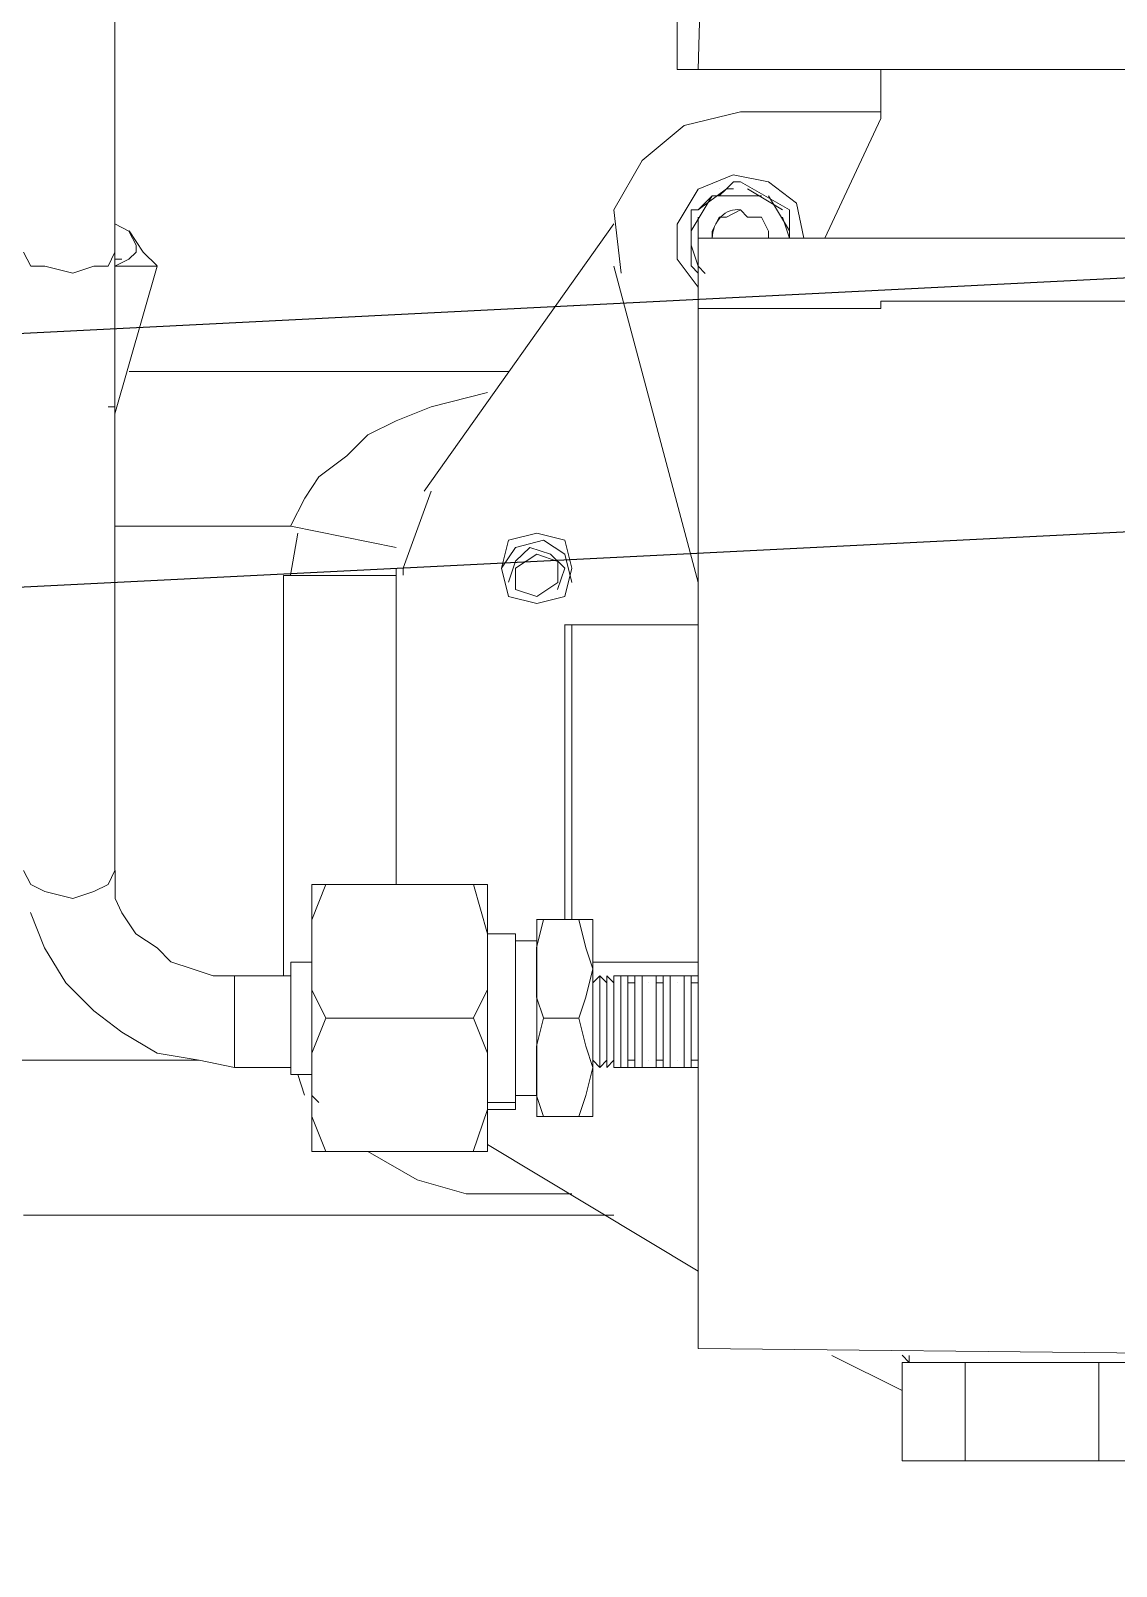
# Model space of a CAD drawing. Header units: inches. Extents: x 11 to 128, y 20 to 108.
# Drawn here: x 30.6586 to 30.769, y 83.1209 to 83.277 of the extents above; entities that cross this region are included whole.
import ezdxf

# ---------------------------------------------------------------- set-up
doc = ezdxf.new("R2010")
doc.units = ezdxf.units.IN
doc.header["$MEASUREMENT"] = 0
doc.layers.add('1', color=255, linetype='Continuous')
doc.layers.add('Dim', color=6, linetype='Continuous', lineweight=13)

# ---------------------------------------------------------------- blocks, each defined once
blk = doc.blocks.new('5')
at = {"layer": '1', "lineweight": 9}
for p, q in [((225.7892, -21.38147), (225.7892, -21.35604)), ((225.79111, -21.38147), (225.79174, -21.35604)), ((225.73839, -21.39799), (225.73839, -21.37575)), ((225.85335, -21.38147), (225.7892, -21.38147)), ((225.80762, -21.38147), (225.80762, -21.38591)), ((225.79493, -21.38529), (225.78984, -21.38655)), ((225.80762, -21.38529), (225.79493, -21.38529)), ((225.78984, -21.38655), (225.78603, -21.38971)), ((225.80762, -21.38591), (225.80254, -21.39671)), ((225.78603, -21.38971), (225.78348, -21.39416)), ((225.79428, -21.391), (225.79111, -21.39228)), ((225.79747, -21.39163), (225.79428, -21.391)), ((225.79111, -21.39228), (225.7892, -21.39545)), ((225.79365, -21.39227), (225.79111, -21.39417)), ((225.793, -21.39227), (225.793, -21.39227)), ((225.79301, -21.3929), (225.79365, -21.39227)), ((225.79429, -21.39227), (225.79364, -21.39227)), ((225.79365, -21.39227), (225.7943, -21.39164)), ((225.79365, -21.39227), (225.79365, -21.39227)), ((225.7943, -21.39164), (225.79492, -21.39164)), ((225.79493, -21.39163), (225.79937, -21.39416)), ((225.79873, -21.39417), (225.79556, -21.39227)), ((225.8, -21.39355), (225.79747, -21.39163)), ((225.79238, -21.39291), (225.79048, -21.39607)), ((225.79111, -21.39417), (225.79238, -21.3929)), ((225.79238, -21.3929), (225.79301, -21.3929)), ((225.79683, -21.39291), (225.79299, -21.39291)), ((225.79936, -21.39607), (225.79747, -21.39291)), ((225.80064, -21.39671), (225.8, -21.39355)), ((225.78348, -21.39416), (225.78413, -21.39989)), ((225.79048, -21.39608), (225.79048, -21.39416)), ((225.79048, -21.39417), (225.79111, -21.39417)), ((225.79111, -21.39482), (225.79111, -21.39861)), ((225.793, -21.39481), (225.79238, -21.39608)), ((225.79365, -21.39481), (225.793, -21.39481)), ((225.79492, -21.39416), (225.79365, -21.39481)), ((225.79555, -21.39481), (225.79492, -21.39416)), ((225.79682, -21.39481), (225.79555, -21.39481)), ((225.79746, -21.39608), (225.79682, -21.39481)), ((225.79874, -21.39481), (225.79936, -21.39671)), ((225.79936, -21.39481), (225.79936, -21.39416)), ((225.79936, -21.39608), (225.79936, -21.39481)), ((225.73839, -21.39544), (225.73966, -21.39608)), ((225.73966, -21.39608), (225.74031, -21.39735)), ((225.73967, -21.39607), (225.73967, -21.39607)), ((225.73967, -21.39607), (225.73967, -21.39607)), ((225.73967, -21.39607), (225.74094, -21.39799)), ((225.78348, -21.39544), (225.76635, -21.41958)), ((225.7892, -21.39545), (225.7892, -21.39861)), ((225.79048, -21.39735), (225.79048, -21.39608)), ((225.79238, -21.39608), (225.79238, -21.39671)), ((225.79746, -21.39671), (225.79746, -21.39608)), ((225.79936, -21.39671), (225.79936, -21.39608)), ((225.74031, -21.39798), (225.73966, -21.39861)), ((225.74031, -21.39735), (225.74031, -21.39798)), ((225.79048, -21.39861), (225.79048, -21.39735)), ((225.79048, -21.39735), (225.79111, -21.39924)), ((225.79111, -21.39671), (225.79111, -21.40308)), ((225.79111, -21.39671), (225.85081, -21.39671)), ((225.73014, -21.39799), (225.73078, -21.39925)), ((225.73078, -21.39925), (225.73205, -21.39925)), ((225.73205, -21.39925), (225.73458, -21.39988)), ((225.73458, -21.39988), (225.73649, -21.39925)), ((225.73649, -21.39925), (225.73777, -21.39925)), ((225.73777, -21.39925), (225.73839, -21.39799)), ((225.73839, -21.45387), (225.73839, -21.39798)), ((225.73966, -21.39861), (225.73839, -21.39924)), ((225.73839, -21.39861), (225.73902, -21.39861)), ((225.73839, -21.39924), (225.74029, -21.39924)), ((225.7422, -21.39924), (225.73839, -21.41259)), ((225.73839, -21.39924), (225.73839, -21.39924)), ((225.74029, -21.39924), (225.7422, -21.39924)), ((225.74094, -21.39799), (225.74221, -21.39923)), ((225.79111, -21.42783), (225.78348, -21.39924)), ((225.7892, -21.39861), (225.79111, -21.40116)), ((225.79048, -21.39924), (225.79048, -21.39861)), ((225.79111, -21.39989), (225.79049, -21.39924)), ((225.79111, -21.39924), (225.79174, -21.3999)), ((225.79111, -21.40307), (225.80762, -21.40307)), ((225.79111, -21.40308), (225.79111, -21.46339)), ((225.80762, -21.40242), (225.80762, -21.40308)), ((225.85144, -21.40242), (225.80762, -21.40242)), ((225.77396, -21.40877), (225.73967, -21.40877)), ((225.77206, -21.41068), (225.76697, -21.41196)), ((225.73777, -21.41195), (225.73839, -21.41195)), ((225.7638, -21.41323), (225.76126, -21.41449)), ((225.76697, -21.41196), (225.7638, -21.41323)), ((225.76126, -21.41449), (225.75936, -21.41639)), ((225.75936, -21.41639), (225.75682, -21.41829)), ((225.75682, -21.41829), (225.75555, -21.42021)), ((225.76697, -21.41957), (225.76443, -21.42655)), ((225.75555, -21.42021), (225.75427, -21.42274)), ((225.75428, -21.42274), (225.73839, -21.42274)), ((225.7638, -21.42466), (225.75428, -21.42274)), ((225.75492, -21.42337), (225.75427, -21.42718)), ((225.77397, -21.42402), (225.77334, -21.42653)), ((225.77651, -21.42337), (225.77397, -21.42402)), ((225.77712, -21.42401), (225.7746, -21.42466)), ((225.77905, -21.42402), (225.77651, -21.42337)), ((225.77904, -21.42527), (225.77712, -21.42401)), ((225.77968, -21.42653), (225.77905, -21.42402)), ((225.7746, -21.42466), (225.77333, -21.42654)), ((225.77588, -21.42466), (225.77459, -21.42592)), ((225.77651, -21.42528), (225.77459, -21.42655)), ((225.77777, -21.42529), (225.77588, -21.42466)), ((225.77841, -21.42594), (225.77651, -21.42528)), ((225.77904, -21.42654), (225.77777, -21.42529)), ((225.77969, -21.42783), (225.77904, -21.42527)), ((225.7638, -21.42654), (225.7638, -21.45512)), ((225.76443, -21.42655), (225.76443, -21.42718)), ((225.77334, -21.42653), (225.77397, -21.4291)), ((225.77459, -21.42592), (225.77396, -21.42782)), ((225.77459, -21.42655), (225.77459, -21.42847)), ((225.7784, -21.42847), (225.77904, -21.42654)), ((225.77841, -21.42783), (225.77841, -21.42594)), ((225.77905, -21.4291), (225.77968, -21.42653)), ((225.76379, -21.42719), (225.75364, -21.42719)), ((225.75364, -21.42719), (225.75364, -21.46338)), ((225.7638, -21.42719), (225.7638, -21.45512)), ((225.77459, -21.42847), (225.77651, -21.4291)), ((225.77651, -21.4291), (225.77841, -21.42783)), ((225.77397, -21.4291), (225.77651, -21.42974)), ((225.77651, -21.42974), (225.77905, -21.4291)), ((225.79111, -21.43165), (225.77904, -21.43165)), ((225.77905, -21.4583), (225.77905, -21.43164)), ((225.77969, -21.43165), (225.77969, -21.45831)), ((225.73078, -21.45513), (225.73014, -21.45387)), ((225.73839, -21.45387), (225.73777, -21.45513)), ((225.7384, -21.45639), (225.7384, -21.45386)), ((225.73205, -21.45577), (225.73078, -21.45513)), ((225.73458, -21.4564), (225.73205, -21.45577)), ((225.73649, -21.45577), (225.73458, -21.4564)), ((225.73777, -21.45513), (225.73649, -21.45577)), ((225.75619, -21.45512), (225.75619, -21.46147)), ((225.75619, -21.45512), (225.75744, -21.45512)), ((225.75745, -21.45512), (225.75619, -21.45831)), ((225.75744, -21.45512), (225.77206, -21.45512)), ((225.77079, -21.45512), (225.77206, -21.45957)), ((225.77206, -21.45512), (225.77206, -21.46147)), ((225.73902, -21.45768), (225.7384, -21.45639)), ((225.73077, -21.45766), (225.73204, -21.46084)), ((225.74029, -21.45957), (225.73902, -21.45768)), ((225.75619, -21.45831), (225.75619, -21.46147)), ((225.7765, -21.46085), (225.77713, -21.4583)), ((225.77713, -21.4583), (225.7765, -21.4583)), ((225.77651, -21.4583), (225.77651, -21.4583)), ((225.77714, -21.4583), (225.77651, -21.4583)), ((225.77651, -21.4583), (225.77651, -21.46275)), ((225.77651, -21.4583), (225.77651, -21.4583)), ((225.78031, -21.4583), (225.77714, -21.4583)), ((225.77714, -21.4583), (225.78031, -21.4583)), ((225.78031, -21.4583), (225.78158, -21.4583)), ((225.78095, -21.46085), (225.78031, -21.4583)), ((225.78031, -21.4583), (225.78158, -21.4583)), ((225.78158, -21.4583), (225.78158, -21.46275)), ((225.78158, -21.4583), (225.78158, -21.4583)), ((225.74221, -21.46084), (225.74029, -21.45957)), ((225.77206, -21.45957), (225.7746, -21.45957)), ((225.7746, -21.45957), (225.77206, -21.45957)), ((225.77206, -21.45958), (225.77206, -21.46147)), ((225.77459, -21.47418), (225.77459, -21.45957)), ((225.77459, -21.45957), (225.77459, -21.4602)), ((225.77651, -21.46021), (225.77459, -21.46021)), ((225.77459, -21.46021), (225.77459, -21.46084)), ((225.73204, -21.46084), (225.73396, -21.46402)), ((225.74346, -21.46212), (225.74221, -21.46084)), ((225.75619, -21.46147), (225.75619, -21.47355)), ((225.75619, -21.46147), (225.75619, -21.46464)), ((225.77206, -21.46147), (225.77206, -21.47355)), ((225.77206, -21.46147), (225.77206, -21.46464)), ((225.77459, -21.46085), (225.77459, -21.47356)), ((225.7765, -21.46275), (225.7765, -21.46085)), ((225.78158, -21.46275), (225.78095, -21.46085)), ((225.74538, -21.46276), (225.74346, -21.46212)), ((225.74728, -21.46339), (225.74538, -21.46276)), ((225.75619, -21.46213), (225.75428, -21.46213)), ((225.75428, -21.46213), (225.75428, -21.46719)), ((225.7765, -21.4653), (225.7765, -21.46275)), ((225.77651, -21.46276), (225.77651, -21.47166)), ((225.78096, -21.46531), (225.78158, -21.46276)), ((225.78158, -21.46213), (225.79111, -21.46213)), ((225.78158, -21.46276), (225.78158, -21.47547)), ((225.78158, -21.46276), (225.78158, -21.46276)), ((225.73396, -21.46402), (225.7365, -21.46655)), ((225.74919, -21.46339), (225.74728, -21.46339)), ((225.74919, -21.47165), (225.74919, -21.46339)), ((225.75428, -21.46339), (225.74919, -21.46339)), ((225.78158, -21.46338), (225.78158, -21.46402)), ((225.78158, -21.46402), (225.78158, -21.47101)), ((225.78221, -21.46339), (225.78159, -21.46402)), ((225.78221, -21.47165), (225.78221, -21.46339)), ((225.78222, -21.46338), (225.78286, -21.46402)), ((225.78348, -21.46402), (225.78286, -21.46338)), ((225.78286, -21.47165), (225.78286, -21.46339)), ((225.78286, -21.46339), (225.78286, -21.46402)), ((225.78286, -21.46402), (225.78286, -21.47101)), ((225.78348, -21.46401), (225.78348, -21.46338)), ((225.78348, -21.46338), (225.78348, -21.46401)), ((225.79111, -21.46339), (225.78348, -21.46339)), ((225.78348, -21.46339), (225.78348, -21.47165)), ((225.78348, -21.47038), (225.78348, -21.46401)), ((225.78348, -21.46401), (225.78348, -21.47038)), ((225.78348, -21.46402), (225.78348, -21.46402)), ((225.78348, -21.46402), (225.78348, -21.46402)), ((225.78412, -21.46339), (225.78412, -21.47165)), ((225.78412, -21.46402), (225.78412, -21.46402)), ((225.78475, -21.46339), (225.78475, -21.47165)), ((225.78475, -21.46402), (225.7854, -21.46402)), ((225.78539, -21.46339), (225.78539, -21.47165)), ((225.78603, -21.47165), (225.78603, -21.46339)), ((225.78603, -21.46402), (225.78603, -21.46402)), ((225.78666, -21.46402), (225.78666, -21.46402)), ((225.7873, -21.47165), (225.7873, -21.46339)), ((225.7873, -21.46402), (225.78792, -21.46402)), ((225.78793, -21.46719), (225.78793, -21.46339)), ((225.78857, -21.46846), (225.78857, -21.46338)), ((225.78857, -21.46402), (225.78857, -21.46402)), ((225.7892, -21.46402), (225.7892, -21.46402)), ((225.78984, -21.4691), (225.78984, -21.46339)), ((225.78984, -21.46402), (225.78984, -21.46402)), ((225.79048, -21.47165), (225.79048, -21.46339)), ((225.79048, -21.46402), (225.79111, -21.46402)), ((225.79111, -21.46402), (225.79111, -21.46338)), ((225.79111, -21.46339), (225.79111, -21.471)), ((225.79111, -21.47165), (225.79111, -21.46339)), ((225.75619, -21.46464), (225.75744, -21.46719)), ((225.77206, -21.46464), (225.77078, -21.46719)), ((225.77713, -21.46718), (225.7765, -21.4653)), ((225.78031, -21.46719), (225.78096, -21.46531)), ((225.7365, -21.46655), (225.73902, -21.46847)), ((225.75428, -21.47229), (225.75428, -21.46719)), ((225.75744, -21.46719), (225.75619, -21.47037)), ((225.75745, -21.46719), (225.77079, -21.46719)), ((225.77079, -21.46719), (225.77206, -21.47037)), ((225.77713, -21.46719), (225.7765, -21.46972)), ((225.78031, -21.46719), (225.77714, -21.46719)), ((225.78095, -21.46972), (225.78031, -21.46719)), ((225.78793, -21.47165), (225.78793, -21.46718)), ((225.73902, -21.46847), (225.74221, -21.47037)), ((225.78857, -21.47165), (225.78857, -21.46847)), ((225.7765, -21.46972), (225.7765, -21.47166)), ((225.78158, -21.47166), (225.78095, -21.46972)), ((225.78984, -21.47165), (225.78984, -21.4691)), ((225.74602, -21.47101), (225.72886, -21.47101)), ((225.74221, -21.47037), (225.74602, -21.471)), ((225.74602, -21.471), (225.74919, -21.47165)), ((225.75619, -21.47037), (225.75619, -21.47355)), ((225.77206, -21.47037), (225.77206, -21.47355)), ((225.78158, -21.47165), (225.78158, -21.471)), ((225.78221, -21.47165), (225.78159, -21.471)), ((225.78286, -21.47101), (225.78222, -21.47166)), ((225.78286, -21.47165), (225.78286, -21.471)), ((225.78348, -21.47101), (225.78286, -21.47166)), ((225.78348, -21.47038), (225.78348, -21.47101)), ((225.78348, -21.47165), (225.78348, -21.471)), ((225.78348, -21.471), (225.78348, -21.47165)), ((225.78348, -21.47101), (225.78348, -21.47101)), ((225.78348, -21.47101), (225.78348, -21.47101)), ((225.78348, -21.47101), (225.78348, -21.47101)), ((225.78412, -21.47101), (225.78412, -21.47101)), ((225.78475, -21.47101), (225.7854, -21.47101)), ((225.78603, -21.47101), (225.78603, -21.47101)), ((225.78666, -21.47101), (225.78666, -21.47101)), ((225.7873, -21.47101), (225.78792, -21.47101)), ((225.78857, -21.47101), (225.78857, -21.47101)), ((225.7892, -21.47101), (225.7892, -21.47101)), ((225.78984, -21.47101), (225.78984, -21.47101)), ((225.79048, -21.47101), (225.79111, -21.47101)), ((225.79111, -21.471), (225.79111, -21.47165)), ((225.79111, -21.47101), (225.79111, -21.47166)), ((225.75428, -21.47165), (225.74919, -21.47165)), ((225.75619, -21.47229), (225.75428, -21.47229)), ((225.75492, -21.47229), (225.75554, -21.47417)), ((225.7765, -21.47166), (225.7765, -21.47419)), ((225.77651, -21.47165), (225.77651, -21.47608)), ((225.78096, -21.47418), (225.78158, -21.47165)), ((225.78348, -21.47165), (225.79111, -21.47165)), ((225.79111, -21.47165), (225.79111, -21.49706)), ((225.75619, -21.47355), (225.75619, -21.47926)), ((225.75619, -21.47355), (225.75619, -21.4761)), ((225.75619, -21.47418), (225.75681, -21.47483)), ((225.77206, -21.47546), (225.77206, -21.47354)), ((225.77206, -21.47355), (225.77206, -21.47926)), ((225.77459, -21.47355), (225.77459, -21.47418)), ((225.77459, -21.47546), (225.77459, -21.47418)), ((225.77459, -21.47418), (225.77651, -21.47418)), ((225.77459, -21.47418), (225.77459, -21.47483)), ((225.7765, -21.47419), (225.77713, -21.47608)), ((225.78031, -21.47608), (225.78096, -21.47418)), ((225.77078, -21.47926), (225.77206, -21.47546)), ((225.77205, -21.47546), (225.77459, -21.47546)), ((225.77206, -21.47482), (225.7746, -21.47482)), ((225.78158, -21.47546), (225.78158, -21.4761)), ((225.75619, -21.4761), (225.75744, -21.47926)), ((225.77713, -21.47609), (225.7765, -21.47609)), ((225.77651, -21.47609), (225.77651, -21.47609)), ((225.78031, -21.47609), (225.77714, -21.47609)), ((225.78158, -21.47609), (225.78031, -21.47609)), ((225.78158, -21.47609), (225.78158, -21.47609)), ((225.75619, -21.47926), (225.75745, -21.47926)), ((225.75745, -21.47926), (225.77206, -21.47926)), ((225.76125, -21.47926), (225.76571, -21.48181)), ((225.77206, -21.47863), (225.79111, -21.49006)), ((225.77269, -21.47863), (225.77269, -21.47863)), ((225.76571, -21.48181), (225.77015, -21.48308)), ((225.77015, -21.48308), (225.77522, -21.48308)), ((225.77522, -21.48308), (225.77968, -21.48308)), ((225.78348, -21.485), (225.73014, -21.485)), ((225.79111, -21.49705), (225.85144, -21.49768)), ((225.80317, -21.49768), (225.80953, -21.50086)), ((225.81016, -21.49832), (225.80953, -21.49767)), ((225.81016, -21.49768), (225.81016, -21.49833)), ((225.83367, -21.49832), (225.80953, -21.49832)), ((225.80953, -21.49832), (225.80953, -21.5072)), ((225.81524, -21.50721), (225.81524, -21.49833)), ((225.82731, -21.49832), (225.82731, -21.5072)), ((225.80953, -21.50721), (225.83367, -21.50721)), ((225.81777, -21.50721), (225.8254, -21.50721))]:
    blk.add_line(p, q, dxfattribs=at)
blk.add_ellipse((225.79467, -21.39676), major_axis=(0, 0.00262), ratio=0.874097, start_param=-0.113241, end_param=1.551516, dxfattribs=at)

msp = doc.modelspace()

# ---------------------------------------------------------------- linework, layer by layer
for p, q in [((30.03891, 83.21528), (31.19342, 83.27306)), ((30.12987, 83.19404), (31.19315, 83.24726))]:
    msp.add_line(p, q)
msp.add_open_spline([(18.80527, 84.67695), (20.02879, 84.15716), (22.00001, 83.28056), (26.13586, 81.6811), (29.86669, 80.9072), (34.92488, 80.9072), (38.64477, 80.92251), (41.12414, 80.90707)], degree=3, knots=[0, 0, 0, 0, 3.550687, 7.088547, 10.454406, 13.763203, 20.376363, 20.376363, 20.376363, 20.376363])
msp.add_open_spline([(18.80527, 84.67695), (20.02879, 84.15716), (22.00001, 83.28056), (26.13586, 81.6811), (29.86669, 80.9072), (34.92488, 80.9072), (38.64477, 80.92251), (41.12414, 80.90707)], degree=3, knots=[0, 0, 0, 0, 3.550687, 7.088547, 10.454406, 13.763203, 20.376363, 20.376363, 20.376363, 20.376363])

# ---------------------------------------------------------------- block references
at = {"layer": 'Dim', "xscale": 1.125, "yscale": 1.125, "zscale": 1.125}
msp.add_blockref('5', (-223.28855, 107.32721), dxfattribs=at)

doc.saveas('drawing.dxf')
